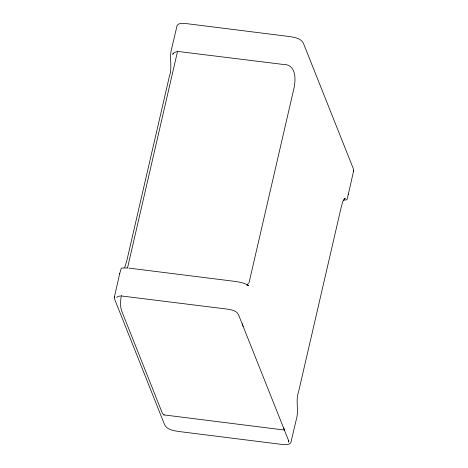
<?xml version="1.0" encoding="UTF-8"?>
<svg xmlns="http://www.w3.org/2000/svg" width="468" height="468" viewBox="0 0 468 468"><rect width="100%" height="100%" fill="white"/><g stroke="black" fill="none" stroke-linecap="round" stroke-linejoin="round"><path stroke-width="0.7" d="M294.483 85.077C295.946 76.495 294.793 64.198 283.269 64.449L178.279 51.492M121.364 295.279C120.557 300.514 119.884 306.09 121.75 311.173L162.197 412.811L163.566 414.847L284.62 430.074M344.711 199.157L344.261 198.455M119.644 273.839L121.3 268.059L127.226 267.942M343.582 200.234L346.964 199.725L348.356 194.161M345.425 198.192C342.33 199.707 342.307 204.165 341.236 207.067L298.607 391.669C295.314 400.748 299.064 410.296 296.361 419.322L290.844 442.716C288.522 445.711 283.883 444.337 280.63 444.261L178.84 431.502C173.739 430.671 167.134 429.864 164.572 424.675L114.596 299.099L114.432 296.87M353.568 171.13L353.404 168.901L303.428 43.325C300.865 38.136 294.261 37.329 289.16 36.498L187.37 23.739C184.117 23.663 179.478 22.288 177.156 25.284L171.639 48.678C168.936 57.704 172.686 67.252 169.393 76.331L126.764 260.933L124.681 267.585M114.291 297.519L119.732 273.423M288.92 440.716L288.598 442.137L288.434 440.183L238.475 314.648C236.463 310.284 230.958 309.728 226.775 309.05L121.803 296.016M348.268 194.577L353.709 170.481M127.483 268.129L177.6 51.141M249.07 282.637L294.583 85.568M173.125 53.165L172.803 54.446L174.242 52.498L176.986 51.574M248.555 283.111L246.864 285.246M116.678 297.449L117.907 296.39L120.528 295.998M163.923 414.94L164.28 414.876M128.946 268.111L232.666 281.104C238.142 281.871 244.033 282.479 248.684 285.62L247.566 285.48M284.632 429.805L283.614 428.033M242.857 325.529L243.167 326.395M242.377 323.622L242.594 324.605"/></g></svg>
